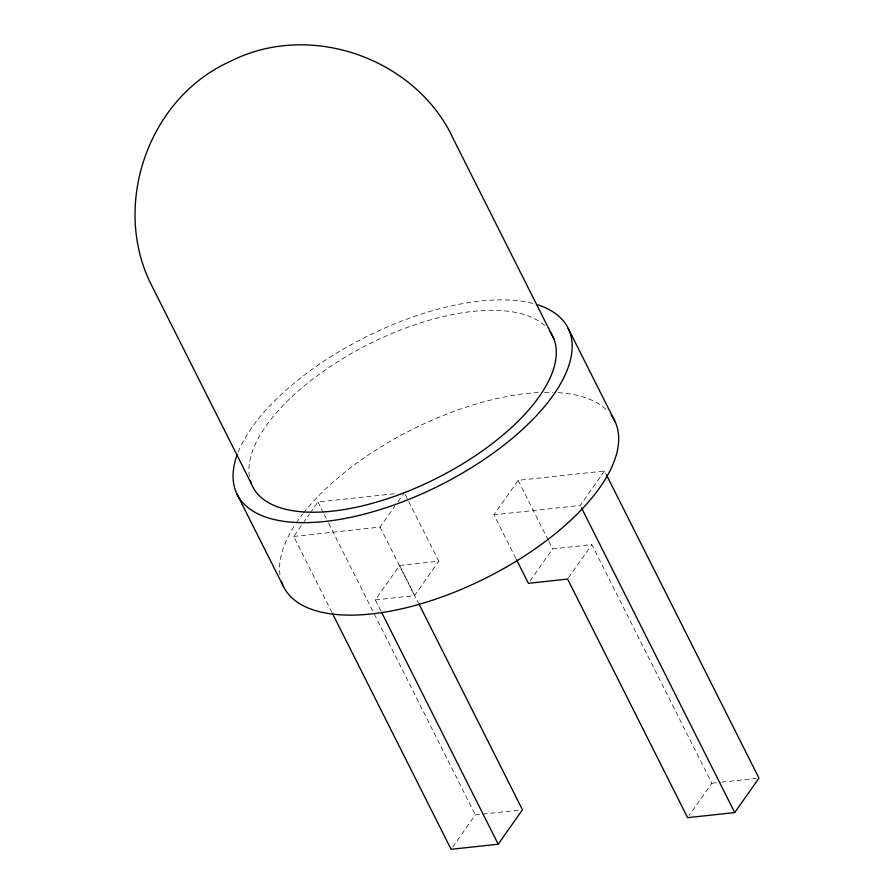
<?xml version="1.0" encoding="UTF-8"?>
<svg xmlns="http://www.w3.org/2000/svg" width="894" height="894" viewBox="0 0 894 894"><rect width="100%" height="100%" fill="white"/><g stroke="black" fill="none" stroke-linecap="round" stroke-linejoin="round"><path stroke-width="0.67" stroke-dasharray="4.47 3.35" d="M331.965 612.479L293.724 536.445L302.328 524.219M303.111 523.113L309.358 514.229M310.14 513.111L317.962 502.003L396.076 493.555M293.724 536.445L380.073 527.102L394.913 505.993M398.042 501.556L404.3 492.661M380.967 611.105L375.324 599.885L399.562 565.444L438.764 561.208L404.926 493.913M375.324 599.885L414.537 595.639L438.764 561.208M515.872 558.404L493.935 514.788L518.162 480.346L604.5 471.004L605.752 473.496M604.5 471.004L580.273 505.445L493.935 514.788M529.963 581.1L552.637 548.882L591.839 544.647L711.836 783.233L689.173 815.44M568.394 577.971L591.839 544.647M452.643 847.076L475.306 814.859L521.057 809.919M711.836 783.233L720.151 782.328M721.547 782.183L756.201 778.428M518.162 480.346L548.245 540.166M548.871 541.406L552.637 548.882M399.562 565.444L418.37 602.847M380.073 527.102L414.537 595.639M317.962 502.003L323.606 513.223M324.231 514.475L327.986 521.951M328.612 523.191L475.306 814.859M279.978 574.954A185.181 82.918 -26.7 0 1 295.501 524.175M296.227 523.068A185.181 82.918 -26.7 0 1 302.63 514.173M303.491 513.055A185.181 82.918 -26.7 0 1 540.367 392.488M544.636 392.354A185.181 82.918 -26.7 0 1 552.928 392.399M558.236 392.656A185.181 82.918 -26.7 0 1 606.769 410.044M238.184 452.073A185.181 82.918 -26.7 0 1 366.071 336.848A185.181 82.918 -26.7 0 1 534.333 303.837M249.448 476.569A167.815 75.141 -26.7 0 1 367.78 344.682A167.815 75.141 -26.7 0 1 545.563 326.444"/><path stroke-width="1.34" d="M332.602 613.72L451.079 849.3L498.204 844.204L522.442 809.763L418.995 604.087M516.497 559.644L528.399 583.324L567.612 579.077L687.609 817.664L734.734 812.568L758.972 778.126L606.378 474.736M568.204 328.389L614.703 420.839M553.822 338.748L453.85 139.978C416.973 58.49 310.196 20.584 230.529 61.295C148.449 97.692 110.945 205.05 151.444 285.03L251.415 483.799M581.525 507.926L734.734 812.568M381.593 612.345L498.204 844.204M237.022 494.158L283.521 586.609M611.161 415.028A185.181 82.918 -26.7 0 1 487.018 577.479A185.181 82.918 -26.7 0 1 281.487 581.569M536.847 304.575A185.181 82.918 -26.7 0 1 439.155 485.699A185.181 82.918 -26.7 0 1 237.245 454.532M549.687 331.193A167.815 75.141 -26.7 0 1 435.009 479.095A167.815 75.141 -26.7 0 1 250.242 480.268"/></g></svg>
